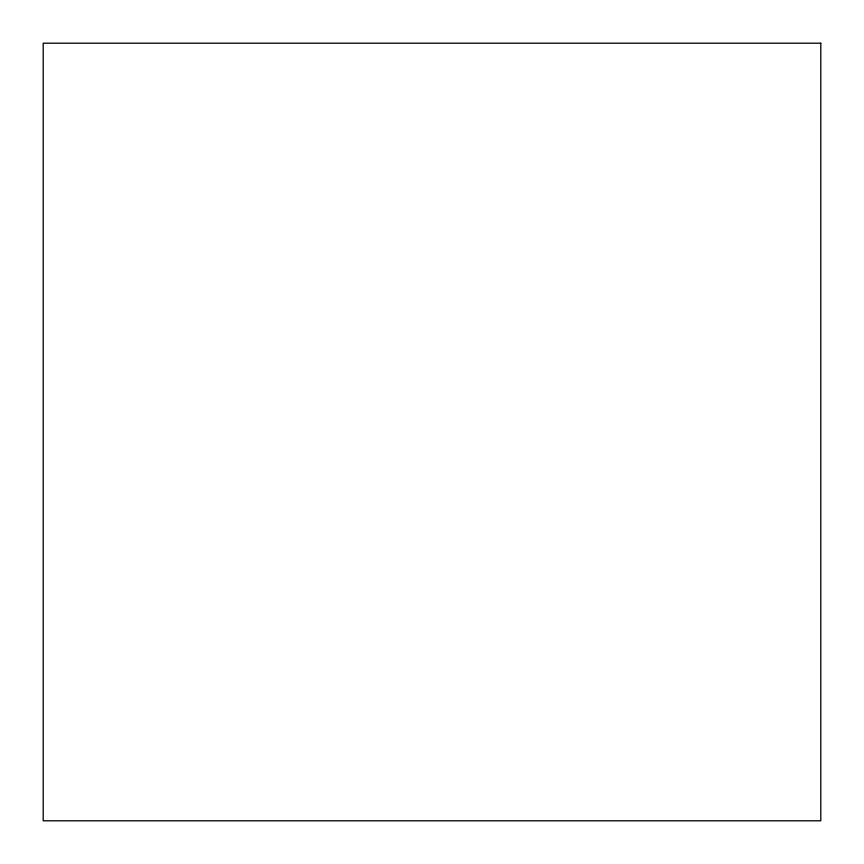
<?xml version="1.0" encoding="UTF-8"?>
<svg xmlns="http://www.w3.org/2000/svg" width="864" height="864" viewBox="0 0 864 864"><rect width="100%" height="100%" fill="white"/><g stroke="black" fill="none" stroke-linecap="round" stroke-linejoin="round"><path stroke-width="1.3" d="M820.8 43.2L43.2 43.2L43.2 820.8L820.8 820.8L820.8 43.2"/></g></svg>
